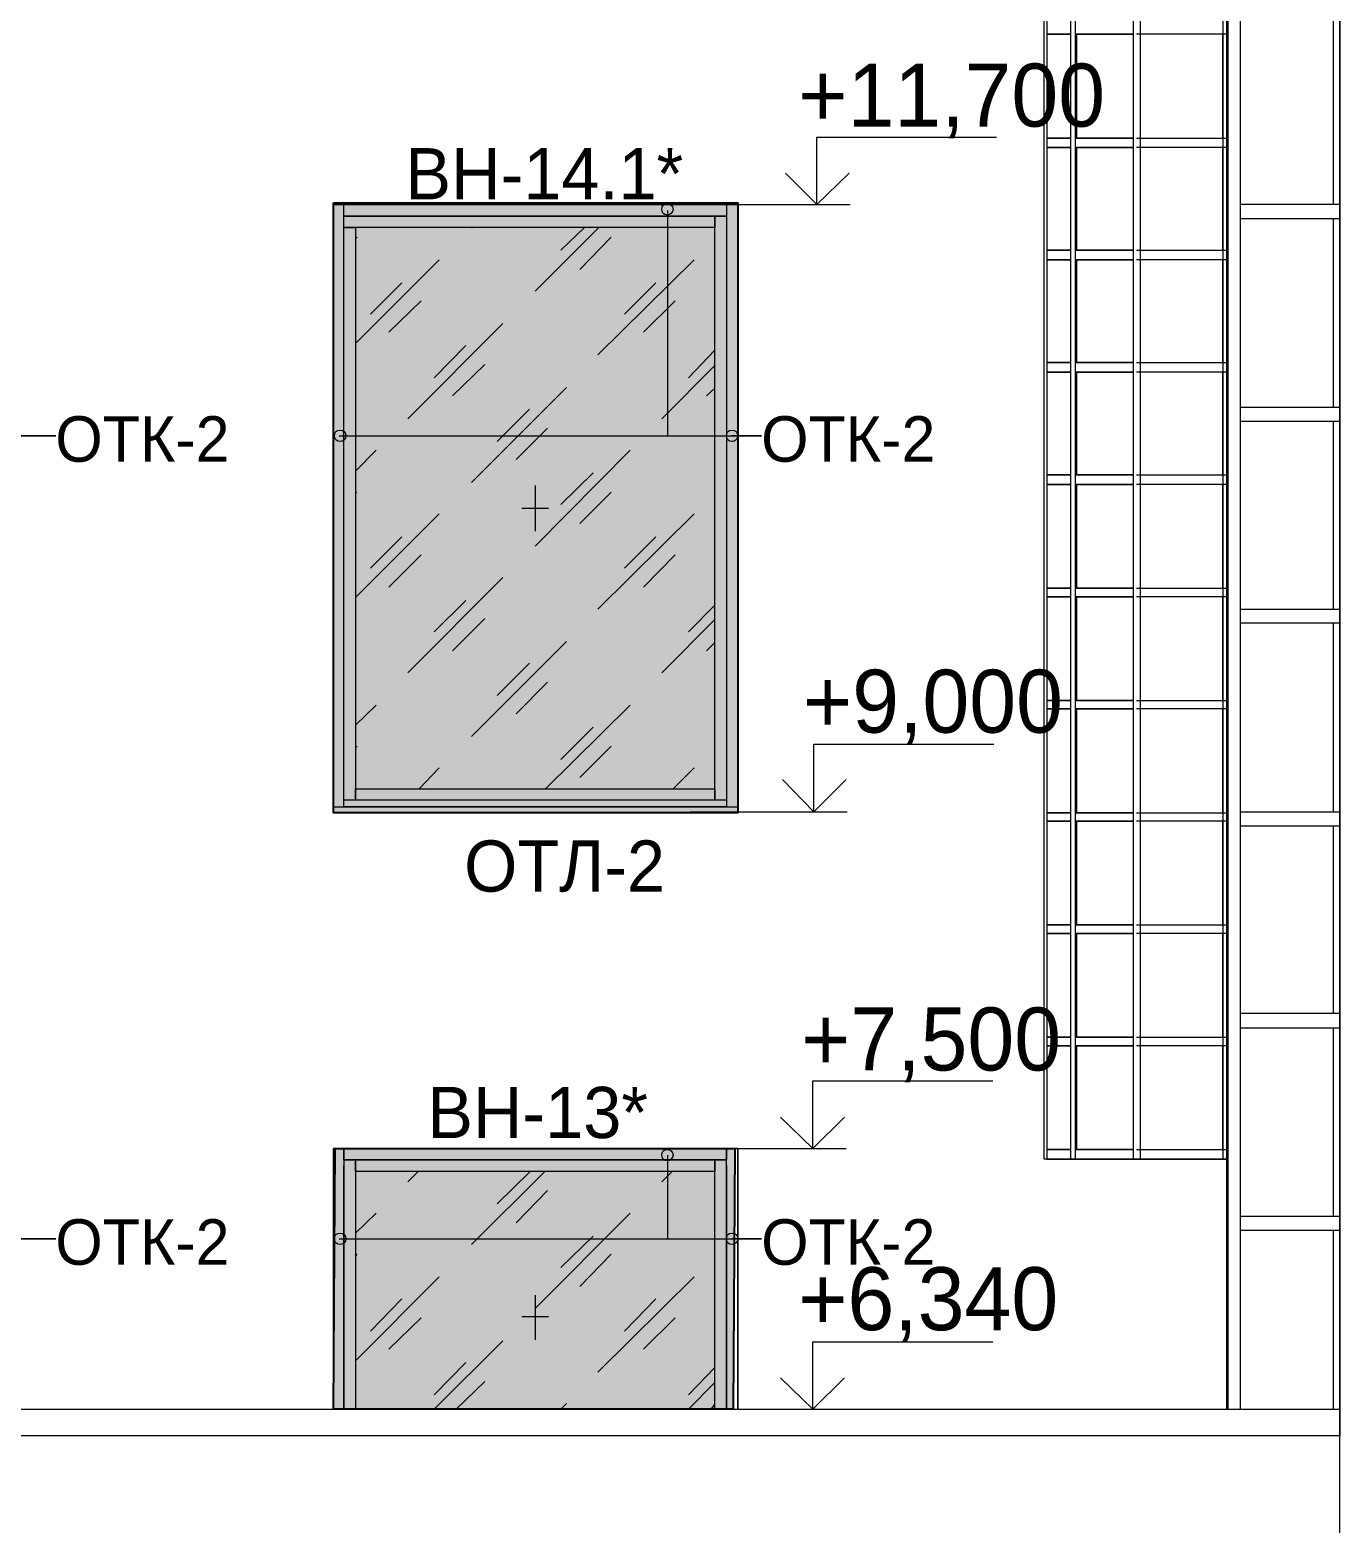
# Model space of a CAD drawing. Header units: millimetres. Extents: x 2294 to 908349, y -83289 to 219220.
# Drawn here: x 385854 to 391683, y 99108 to 105794 of the extents above; entities that cross this region are included whole.
import ezdxf

# ---------------------------------------------------------------- set-up
doc = ezdxf.new("R2010")
doc.units = ezdxf.units.MM
doc.layers.add('PDF _Геометрия', color=7, linetype='Continuous')
doc.layers.add('PDF _Текст', color=7, linetype='Continuous')

msp = doc.modelspace()

# ---------------------------------------------------------------- hatches: boundary and pattern name
at = {"transparency": 33554551}
h = msp.add_hatch(color=3, dxfattribs=at)
h.dxf.hatch_style = 1
h.paths.add_polyline_path([(387204.8, 105025.5), (389003.9, 105025.5), (389003.9, 102312.1), (387204.8, 102312.1)])
h = msp.add_hatch(color=3, dxfattribs=at)
h.dxf.hatch_style = 1
h.paths.add_polyline_path([(387212.4, 100817.9), (388991.2, 100817.9), (388983.7, 99658), (387204.8, 99658)])

# ---------------------------------------------------------------- linework, layer by layer
for points in [[(387204.8, 105025.5), (389003.9, 105025.5), (389003.9, 102312.1), (387204.8, 102312.1)], [(387212.4, 100817.9), (388991.2, 100817.9), (388983.7, 99658), (387204.8, 99658)]]:
    msp.add_lwpolyline(points, close=True)
at = {"layer": 'PDF _Геометрия', "lineweight": 9}
for points in [[(390379.6, 108623.6), (390379.6, 100771.3), (390366.9, 100771.3), (390366.9, 108623.6)], [(390366.9, 108623.6), (390379.6, 108623.6), (390379.6, 100771.3), (390366.9, 100771.3)], [(390794.5, 108623.6), (390794.5, 100771.3), (390764.8, 100771.3), (390764.8, 108623.6)], [(391183.9, 99658), (391183.9, 108623.6)], [(390485.5, 105774.8), (390472.8, 105774.8), (390430.4, 105774.8), (390400.8, 105774.8), (390383.9, 105774.8), (390379.6, 105774.8), (390383.9, 105774.8), (390400.8, 105774.8), (390430.4, 105774.8), (390472.8, 105774.8)], [(390485.5, 105774.8), (390481.2, 105774.8), (390438.9, 105774.8), (390413.5, 105774.8), (390392.3, 105774.8), (390388.1, 105774.8), (390392.3, 105774.8), (390413.5, 105774.8), (390438.9, 105774.8), (390481.2, 105774.8)], [(390794.5, 105774.8), (390794.5, 105313.4), (391162.8, 105313.4), (391162.8, 105774.8)], [(390485.5, 105313.4), (390472.8, 105313.4), (390430.4, 105313.4), (390400.8, 105313.4), (390383.9, 105313.4), (390379.6, 105313.4), (390383.9, 105313.4), (390400.8, 105313.4), (390430.4, 105313.4), (390472.8, 105313.4)], [(390485.5, 105313.4), (390481.2, 105313.4), (390438.9, 105313.4), (390413.5, 105313.4), (390392.3, 105313.4), (390388.1, 105313.4), (390392.3, 105313.4), (390413.5, 105313.4), (390438.9, 105313.4), (390481.2, 105313.4)], [(390485.5, 105271), (390472.8, 105271), (390430.4, 105271), (390400.8, 105271), (390383.9, 105271), (390379.6, 105271), (390383.9, 105271), (390400.8, 105271), (390430.4, 105271), (390472.8, 105271)], [(390485.5, 105271), (390481.2, 105271), (390438.9, 105271), (390413.5, 105271), (390392.3, 105271), (390388.1, 105271), (390392.3, 105271), (390413.5, 105271), (390438.9, 105271), (390481.2, 105271)], [(390794.5, 105271), (390794.5, 104813.9), (391162.8, 104813.9), (391162.8, 105271)], [(389003.9, 102316.4), (389003.9, 102392.6), (389003.9, 104940.9), (389003.9, 105017.1), (388953.1, 105017.1), (388953.1, 104940.9), (388953.1, 102392.6), (388953.1, 102337.5), (387251.4, 102337.5), (387251.4, 102392.6), (387251.4, 104940.9), (387251.4, 105017.1), (387204.8, 105017.1), (387204.8, 104940.9), (387204.8, 102392.6), (387204.8, 102316.4), (387204.8, 105017.1), (389003.9, 105017.1)], [(387251.4, 105017.1), (387276.8, 105017.1), (388927.7, 105017.1), (388953.1, 105017.1), (388953.1, 104966.3), (388927.7, 104966.3), (387276.8, 104966.3), (387251.4, 104966.3)], [(388902.3, 104915.5), (387251.4, 104915.5), (387251.4, 104966.3), (388902.3, 104966.3)], [(387251.4, 102367.2), (387251.4, 104915.5), (387302.2, 104915.5), (387302.2, 102367.2)], [(388902.3, 104940.9), (388902.3, 104966.3), (388953.1, 104966.3), (388953.1, 104940.9), (388953.1, 102367.2), (388902.3, 102367.2)], [(390485.5, 104813.9), (390472.8, 104813.9), (390430.4, 104813.9), (390400.8, 104813.9), (390383.9, 104813.9), (390379.6, 104813.9), (390383.9, 104813.9), (390400.8, 104813.9), (390430.4, 104813.9), (390472.8, 104813.9)], [(390485.5, 104771.5), (390472.8, 104771.5), (390430.4, 104771.5), (390400.8, 104771.5), (390383.9, 104771.5), (390379.6, 104771.5), (390383.9, 104771.5), (390400.8, 104771.5), (390430.4, 104771.5), (390472.8, 104771.5)], [(390485.5, 104813.9), (390481.2, 104813.9), (390438.9, 104813.9), (390413.5, 104813.9), (390392.3, 104813.9), (390388.1, 104813.9), (390392.3, 104813.9), (390413.5, 104813.9), (390438.9, 104813.9), (390481.2, 104813.9)], [(390485.5, 104771.5), (390481.2, 104771.5), (390438.9, 104771.5), (390413.5, 104771.5), (390392.3, 104771.5), (390388.1, 104771.5), (390392.3, 104771.5), (390413.5, 104771.5), (390438.9, 104771.5), (390481.2, 104771.5)], [(390794.5, 104771.5), (390794.5, 104314.4), (391162.8, 104314.4), (391162.8, 104771.5)], [(390485.5, 104314.4), (390472.8, 104314.4), (390430.4, 104314.4), (390400.8, 104314.4), (390383.9, 104314.4), (390379.6, 104314.4), (390383.9, 104314.4), (390400.8, 104314.4), (390430.4, 104314.4), (390472.8, 104314.4)], [(390485.5, 104314.4), (390481.2, 104314.4), (390438.9, 104314.4), (390413.5, 104314.4), (390392.3, 104314.4), (390388.1, 104314.4), (390392.3, 104314.4), (390413.5, 104314.4), (390438.9, 104314.4), (390481.2, 104314.4)], [(390485.5, 104272), (390472.8, 104272), (390430.4, 104272), (390400.8, 104272), (390383.9, 104272), (390379.6, 104272), (390383.9, 104272), (390400.8, 104272), (390430.4, 104272), (390472.8, 104272)], [(390485.5, 104272), (390481.2, 104272), (390438.9, 104272), (390413.5, 104272), (390392.3, 104272), (390388.1, 104272), (390392.3, 104272), (390413.5, 104272), (390438.9, 104272), (390481.2, 104272)], [(390794.5, 104272), (390794.5, 103814.9), (391162.8, 103814.9), (391162.8, 104272)], [(390485.5, 103814.9), (390472.8, 103814.9), (390430.4, 103814.9), (390400.8, 103814.9), (390383.9, 103814.9), (390379.6, 103814.9), (390383.9, 103814.9), (390400.8, 103814.9), (390430.4, 103814.9), (390472.8, 103814.9)], [(390485.5, 103772.5), (390472.8, 103772.5), (390430.4, 103772.5), (390400.8, 103772.5), (390383.9, 103772.5), (390379.6, 103772.5), (390383.9, 103772.5), (390400.8, 103772.5), (390430.4, 103772.5), (390472.8, 103772.5)], [(390485.5, 103814.9), (390481.2, 103814.9), (390438.9, 103814.9), (390413.5, 103814.9), (390392.3, 103814.9), (390388.1, 103814.9), (390392.3, 103814.9), (390413.5, 103814.9), (390438.9, 103814.9), (390481.2, 103814.9)], [(390485.5, 103772.5), (390481.2, 103772.5), (390438.9, 103772.5), (390413.5, 103772.5), (390392.3, 103772.5), (390388.1, 103772.5), (390392.3, 103772.5), (390413.5, 103772.5), (390438.9, 103772.5), (390481.2, 103772.5)], [(391162.8, 103311.1), (391162.8, 103772.5), (390794.5, 103772.5), (390794.5, 103311.1)], [(390485.5, 103311.1), (390472.8, 103311.1), (390430.4, 103311.1), (390400.8, 103311.1), (390383.9, 103311.1), (390379.6, 103311.1), (390383.9, 103311.1), (390400.8, 103311.1), (390430.4, 103311.1), (390472.8, 103311.1)], [(390485.5, 103311.1), (390481.2, 103311.1), (390438.9, 103311.1), (390413.5, 103311.1), (390392.3, 103311.1), (390388.1, 103311.1), (390392.3, 103311.1), (390413.5, 103311.1), (390438.9, 103311.1), (390481.2, 103311.1)], [(390485.5, 103273), (390472.8, 103273), (390430.4, 103273), (390400.8, 103273), (390383.9, 103273), (390379.6, 103273), (390383.9, 103273), (390400.8, 103273), (390430.4, 103273), (390472.8, 103273)], [(390485.5, 103273), (390481.2, 103273), (390438.9, 103273), (390413.5, 103273), (390392.3, 103273), (390388.1, 103273), (390392.3, 103273), (390413.5, 103273), (390438.9, 103273), (390481.2, 103273)], [(390510.9, 103273), (390510.9, 102811.6)], [(391162.8, 102811.6), (391162.8, 103273), (390794.5, 103273), (390794.5, 102811.6)], [(390485.5, 102811.6), (390472.8, 102811.6), (390430.4, 102811.6), (390400.8, 102811.6), (390383.9, 102811.6), (390379.6, 102811.6), (390383.9, 102811.6), (390400.8, 102811.6), (390430.4, 102811.6), (390472.8, 102811.6)], [(390485.5, 102773.5), (390472.8, 102773.5), (390430.4, 102773.5), (390400.8, 102773.5), (390383.9, 102773.5), (390379.6, 102773.5), (390383.9, 102773.5), (390400.8, 102773.5), (390430.4, 102773.5), (390472.8, 102773.5)], [(390485.5, 102811.6), (390481.2, 102811.6), (390438.9, 102811.6), (390413.5, 102811.6), (390392.3, 102811.6), (390388.1, 102811.6), (390392.3, 102811.6), (390413.5, 102811.6), (390438.9, 102811.6), (390481.2, 102811.6)], [(390485.5, 102773.5), (390481.2, 102773.5), (390438.9, 102773.5), (390413.5, 102773.5), (390392.3, 102773.5), (390388.1, 102773.5), (390392.3, 102773.5), (390413.5, 102773.5), (390438.9, 102773.5), (390481.2, 102773.5)], [(390510.9, 102773.5), (390510.9, 102312.1)], [(391162.8, 102312.1), (391162.8, 102773.5), (390794.5, 102773.5), (390794.5, 102312.1)], [(388902.3, 102367.2), (387302.2, 102367.2), (387302.2, 102418), (388902.3, 102418)], [(389003.9, 102312.1), (387204.8, 102312.1), (387204.8, 102337.5), (389003.9, 102337.5)], [(390485.5, 102312.1), (390472.8, 102312.1), (390430.4, 102312.1), (390400.8, 102312.1), (390383.9, 102312.1), (390379.6, 102312.1), (390383.9, 102312.1), (390400.8, 102312.1), (390430.4, 102312.1), (390472.8, 102312.1)], [(390485.5, 102312.1), (390481.2, 102312.1), (390438.9, 102312.1), (390413.5, 102312.1), (390392.3, 102312.1), (390388.1, 102312.1), (390392.3, 102312.1), (390413.5, 102312.1), (390438.9, 102312.1), (390481.2, 102312.1)], [(390485.5, 102274), (390472.8, 102274), (390430.4, 102274), (390400.8, 102274), (390383.9, 102274), (390379.6, 102274), (390383.9, 102274), (390400.8, 102274), (390430.4, 102274), (390472.8, 102274)], [(390485.5, 102274), (390481.2, 102274), (390438.9, 102274), (390413.5, 102274), (390392.3, 102274), (390388.1, 102274), (390392.3, 102274), (390413.5, 102274), (390438.9, 102274), (390481.2, 102274)], [(390510.9, 102274), (390510.9, 101812.6)], [(391162.8, 101812.6), (391162.8, 102274), (390794.5, 102274), (390794.5, 101812.6)], [(390485.5, 101812.6), (390472.8, 101812.6), (390430.4, 101812.6), (390400.8, 101812.6), (390383.9, 101812.6), (390379.6, 101812.6), (390383.9, 101812.6), (390400.8, 101812.6), (390430.4, 101812.6), (390472.8, 101812.6)], [(390485.5, 101774.5), (390472.8, 101774.5), (390430.4, 101774.5), (390400.8, 101774.5), (390383.9, 101774.5), (390379.6, 101774.5), (390383.9, 101774.5), (390400.8, 101774.5), (390430.4, 101774.5), (390472.8, 101774.5)], [(390485.5, 101812.6), (390481.2, 101812.6), (390438.9, 101812.6), (390413.5, 101812.6), (390392.3, 101812.6), (390388.1, 101812.6), (390392.3, 101812.6), (390413.5, 101812.6), (390438.9, 101812.6), (390481.2, 101812.6)], [(390485.5, 101774.5), (390481.2, 101774.5), (390438.9, 101774.5), (390413.5, 101774.5), (390392.3, 101774.5), (390388.1, 101774.5), (390392.3, 101774.5), (390413.5, 101774.5), (390438.9, 101774.5), (390481.2, 101774.5)], [(390510.9, 101774.5), (390510.9, 101313.1)], [(391162.8, 101313.1), (391162.8, 101774.5), (390794.5, 101774.5), (390794.5, 101313.1)], [(390485.5, 101313.1), (390472.8, 101313.1), (390430.4, 101313.1), (390400.8, 101313.1), (390383.9, 101313.1), (390379.6, 101313.1), (390383.9, 101313.1), (390400.8, 101313.1), (390430.4, 101313.1), (390472.8, 101313.1)], [(390485.5, 101313.1), (390481.2, 101313.1), (390438.9, 101313.1), (390413.5, 101313.1), (390392.3, 101313.1), (390388.1, 101313.1), (390392.3, 101313.1), (390413.5, 101313.1), (390438.9, 101313.1), (390481.2, 101313.1)], [(390485.5, 101275), (390472.8, 101275), (390430.4, 101275), (390400.8, 101275), (390383.9, 101275), (390379.6, 101275), (390383.9, 101275), (390400.8, 101275), (390430.4, 101275), (390472.8, 101275)], [(390485.5, 101275), (390481.2, 101275), (390438.9, 101275), (390413.5, 101275), (390392.3, 101275), (390388.1, 101275), (390392.3, 101275), (390413.5, 101275), (390438.9, 101275), (390481.2, 101275)], [(390510.9, 101275), (390510.9, 100813.6)], [(391162.8, 100813.6), (391162.8, 101275), (390794.5, 101275), (390794.5, 100813.6)], [(387251.4, 100817.9), (388953.1, 100817.9), (388953.1, 100767.1), (387251.4, 100767.1)], [(387302.2, 100767.1), (388902.3, 100767.1), (388902.3, 100716.3), (387302.2, 100716.3)], [(389003.9, 100741.7), (389003.9, 100817.9), (389003.9, 99658)], [(390485.5, 100813.6), (390472.8, 100813.6), (390430.4, 100813.6), (390400.8, 100813.6), (390383.9, 100813.6), (390379.6, 100813.6), (390383.9, 100813.6), (390400.8, 100813.6), (390430.4, 100813.6), (390472.8, 100813.6)], [(390777.5, 100771.3), (390709.8, 100771.3), (390642.1, 100771.3), (390578.6, 100771.3), (390519.3, 100771.3), (390472.8, 100771.3), (390430.4, 100771.3), (390400.8, 100771.3), (390383.9, 100771.3), (390379.6, 100771.3), (390383.9, 100771.3), (390400.8, 100771.3), (390430.4, 100771.3), (390472.8, 100771.3), (390519.3, 100771.3), (390578.6, 100771.3), (390642.1, 100771.3), (390709.8, 100771.3), (390777.5, 100771.3), (391179.7, 100771.3), (390777.5, 100771.3), (390709.8, 100771.3), (390646.3, 100771.3), (390582.8, 100771.3), (390527.8, 100771.3), (390481.2, 100771.3), (390438.9, 100771.3), (390413.5, 100771.3), (390392.3, 100771.3), (390388.1, 100771.3), (390392.3, 100771.3), (390413.5, 100771.3), (390438.9, 100771.3), (390481.2, 100771.3), (390527.8, 100771.3), (390582.8, 100771.3), (390646.3, 100771.3), (390709.8, 100771.3)], [(390485.5, 100813.6), (390481.2, 100813.6), (390438.9, 100813.6), (390413.5, 100813.6), (390392.3, 100813.6), (390388.1, 100813.6), (390392.3, 100813.6), (390413.5, 100813.6), (390438.9, 100813.6), (390481.2, 100813.6)], [(391683.4, 99658), (391683.4, 99539.5), (365527.3, 99539.5), (365527.3, 99658)]]:
    msp.add_lwpolyline(points, close=True, dxfattribs=at)
for points in [[(390485.5, 100771.3), (390489.7, 100771.3), (390510.9, 100771.3), (390506.6, 100771.3), (390485.5, 100771.3), (390485.5, 108623.6), (390506.6, 108623.6), (390510.9, 108623.6), (390489.7, 108623.6), (390485.5, 108623.6)], [(390506.6, 100771.3), (390506.6, 108623.6)], [(391162.8, 108623.6), (391192.4, 108623.6), (391162.8, 108623.6), (391162.8, 100771.3), (391179.7, 100771.3), (391162.8, 100771.3)], [(391179.7, 99658), (391179.7, 108623.6), (391183.9, 108623.6), (391238.9, 108623.6)], [(391238.9, 107959), (391238.9, 99658)], [(391683.4, 99107.7), (391683.4, 107116.7), (391683.4, 99539.5), (391683.4, 99547.9)], [(391653.8, 105855.2), (391653.8, 105017.1)], [(390379.6, 105812.9), (390379.6, 105774.8)], [(390485.5, 105313.4), (390485.5, 105774.8)], [(390515.1, 105774.8), (390527.8, 105774.8), (390582.8, 105774.8), (390646.3, 105774.8), (390709.8, 105774.8), (390764.8, 105774.8), (390709.8, 105774.8), (390646.3, 105774.8), (390582.8, 105774.8), (390527.8, 105774.8), (390510.9, 105774.8), (390510.9, 105313.4), (390510.9, 105774.8), (390519.3, 105774.8), (390578.6, 105774.8), (390642.1, 105774.8), (390709.8, 105774.8), (390764.8, 105774.8), (390709.8, 105774.8), (390642.1, 105774.8), (390578.6, 105774.8), (390519.3, 105774.8), (390506.6, 105774.8)], [(390764.8, 105313.4), (390764.8, 105774.8)], [(391179.7, 105774.8), (390777.5, 105774.8)], [(388851.5, 105017.1), (389042, 105017.1), (389355.2, 105017.1), (389355.2, 105317.6), (390155.3, 105317.6)], [(390379.6, 105313.4), (390379.6, 105271)], [(390506.6, 105313.4), (390519.3, 105313.4), (390578.6, 105313.4), (390642.1, 105313.4), (390709.8, 105313.4), (390764.8, 105313.4), (390709.8, 105313.4), (390642.1, 105313.4), (390578.6, 105313.4), (390519.3, 105313.4), (390510.9, 105313.4), (390527.8, 105313.4), (390582.8, 105313.4), (390646.3, 105313.4), (390709.8, 105313.4), (390764.8, 105313.4), (390709.8, 105313.4), (390646.3, 105313.4), (390582.8, 105313.4), (390527.8, 105313.4), (390515.1, 105313.4)], [(390777.5, 105313.4), (391179.7, 105313.4)], [(390485.5, 104813.9), (390485.5, 105271)], [(390515.1, 105271), (390527.8, 105271), (390582.8, 105271), (390646.3, 105271), (390709.8, 105271), (390764.8, 105271), (390709.8, 105271), (390646.3, 105271), (390582.8, 105271), (390527.8, 105271), (390510.9, 105271), (390510.9, 104813.9), (390510.9, 105271), (390519.3, 105271), (390578.6, 105271), (390642.1, 105271), (390709.8, 105271), (390764.8, 105271), (390709.8, 105271), (390642.1, 105271), (390578.6, 105271), (390519.3, 105271), (390506.6, 105271)], [(390764.8, 104813.9), (390764.8, 105271)], [(391179.7, 105271), (390777.5, 105271)], [(385549.7, 104991.7), (385549.7, 103988.4), (385968.8, 103988.4), (385778.3, 103988.4)], [(388690.6, 104991.7), (388690.6, 103988.4), (389109.7, 103988.4), (388978.5, 103988.4)], [(389202.8, 105017.1), (389503.4, 105017.1)], [(391683.4, 105017.1), (391238.9, 105017.1)], [(387818.6, 104915.5), (387822.9, 104915.5)], [(388102.3, 104631.8), (388385.9, 104915.5)], [(388216.5, 104813.9), (388322.4, 104915.5)], [(391238.9, 104115.4), (391683.4, 104115.4), (391683.4, 104953.6), (391238.9, 104953.6)], [(391653.8, 104953.6), (391653.8, 104115.4)], [(387302.2, 104864.7), (387310.7, 104873.1)], [(388301.2, 104729.2), (388440.9, 104873.1)], [(387302.2, 104399), (387674.7, 104771.5)], [(388381.6, 104348.2), (388809.2, 104771.5)], [(390379.6, 104813.9), (390379.6, 104771.5)], [(390485.5, 104314.4), (390485.5, 104771.5)], [(390506.6, 104813.9), (390519.3, 104813.9), (390578.6, 104813.9), (390642.1, 104813.9), (390709.8, 104813.9), (390764.8, 104813.9), (390709.8, 104813.9), (390642.1, 104813.9), (390578.6, 104813.9), (390519.3, 104813.9), (390510.9, 104813.9), (390527.8, 104813.9), (390582.8, 104813.9), (390646.3, 104813.9), (390709.8, 104813.9), (390764.8, 104813.9), (390709.8, 104813.9), (390646.3, 104813.9), (390582.8, 104813.9), (390527.8, 104813.9), (390515.1, 104813.9)], [(390515.1, 104771.5), (390527.8, 104771.5), (390582.8, 104771.5), (390646.3, 104771.5), (390709.8, 104771.5), (390764.8, 104771.5), (390709.8, 104771.5), (390646.3, 104771.5), (390582.8, 104771.5), (390527.8, 104771.5), (390510.9, 104771.5), (390510.9, 104314.4), (390510.9, 104771.5), (390519.3, 104771.5), (390578.6, 104771.5), (390642.1, 104771.5), (390709.8, 104771.5), (390764.8, 104771.5), (390709.8, 104771.5), (390642.1, 104771.5), (390578.6, 104771.5), (390519.3, 104771.5), (390506.6, 104771.5)], [(390764.8, 104314.4), (390764.8, 104771.5)], [(390777.5, 104813.9), (391179.7, 104813.9)], [(391179.7, 104771.5), (390777.5, 104771.5)], [(387369.9, 104530.3), (387509.6, 104669.9)], [(388500.2, 104530.3), (388639.8, 104669.9)], [(387450.4, 104449.8), (387594.3, 104589.5)], [(388584.8, 104449.8), (388724.5, 104589.5)], [(387535, 104064.6), (387958.3, 104487.9)], [(387653.5, 104246.6), (387793.2, 104390.6)], [(387734, 104166.2), (387877.9, 104305.9)], [(388783.8, 104246.6), (388902.3, 104369.4)], [(390379.6, 104314.4), (390379.6, 104272)], [(390506.6, 104314.4), (390519.3, 104314.4), (390578.6, 104314.4), (390642.1, 104314.4), (390709.8, 104314.4), (390764.8, 104314.4), (390709.8, 104314.4), (390642.1, 104314.4), (390578.6, 104314.4), (390519.3, 104314.4), (390510.9, 104314.4), (390527.8, 104314.4), (390582.8, 104314.4), (390646.3, 104314.4), (390709.8, 104314.4), (390764.8, 104314.4), (390709.8, 104314.4), (390646.3, 104314.4), (390582.8, 104314.4), (390527.8, 104314.4), (390515.1, 104314.4)], [(390777.5, 104314.4), (391179.7, 104314.4)], [(388665.2, 104064.6), (388902.3, 104301.7)], [(390485.5, 103814.9), (390485.5, 104272)], [(390515.1, 104272), (390527.8, 104272), (390582.8, 104272), (390646.3, 104272), (390709.8, 104272), (390764.8, 104272), (390709.8, 104272), (390646.3, 104272), (390582.8, 104272), (390527.8, 104272), (390510.9, 104272), (390510.9, 103814.9), (390510.9, 104272), (390519.3, 104272), (390578.6, 104272), (390642.1, 104272), (390709.8, 104272), (390764.8, 104272), (390709.8, 104272), (390642.1, 104272), (390578.6, 104272), (390519.3, 104272), (390506.6, 104272)], [(390764.8, 103814.9), (390764.8, 104272)], [(391179.7, 104272), (390777.5, 104272)], [(387818.6, 103781), (388241.9, 104204.3)], [(388864.2, 104166.2), (388902.3, 104200.1)], [(387932.9, 103963), (388076.9, 104106.9)], [(391238.9, 103218), (391683.4, 103218), (391683.4, 104051.9), (391238.9, 104051.9)], [(391653.8, 104051.9), (391653.8, 103218)], [(384025.8, 103988.4), (385968.8, 103988.4)], [(387230.2, 103988.4), (389109.7, 103988.4)], [(388017.6, 103882.6), (388157.3, 104022.3)], [(387302.2, 103831.8), (387395.3, 103924.9)], [(388102.3, 103497.4), (388525.6, 103924.9)], [(388216.5, 103683.6), (388360.5, 103823.3)], [(390379.6, 103814.9), (390379.6, 103772.5)], [(390485.5, 103311.1), (390485.5, 103772.5)], [(390506.6, 103814.9), (390519.3, 103814.9), (390578.6, 103814.9), (390642.1, 103814.9), (390709.8, 103814.9), (390764.8, 103814.9), (390709.8, 103814.9), (390642.1, 103814.9), (390578.6, 103814.9), (390519.3, 103814.9), (390510.9, 103814.9), (390527.8, 103814.9), (390582.8, 103814.9), (390646.3, 103814.9), (390709.8, 103814.9), (390764.8, 103814.9), (390709.8, 103814.9), (390646.3, 103814.9), (390582.8, 103814.9), (390527.8, 103814.9), (390515.1, 103814.9)], [(390515.1, 103772.5), (390527.8, 103772.5), (390582.8, 103772.5), (390646.3, 103772.5), (390709.8, 103772.5), (390764.8, 103772.5), (390709.8, 103772.5), (390646.3, 103772.5), (390582.8, 103772.5), (390527.8, 103772.5), (390510.9, 103772.5), (390510.9, 103311.1), (390510.9, 103772.5), (390519.3, 103772.5), (390578.6, 103772.5), (390642.1, 103772.5), (390709.8, 103772.5), (390764.8, 103772.5), (390709.8, 103772.5), (390642.1, 103772.5), (390578.6, 103772.5), (390519.3, 103772.5), (390506.6, 103772.5)], [(390764.8, 103311.1), (390709.8, 103311.1), (390646.3, 103311.1), (390582.8, 103311.1), (390527.8, 103311.1), (390510.9, 103311.1), (390519.3, 103311.1), (390578.6, 103311.1), (390642.1, 103311.1), (390709.8, 103311.1), (390764.8, 103311.1), (390764.8, 103772.5)], [(390777.5, 103814.9), (391179.7, 103814.9)], [(391179.7, 103772.5), (390777.5, 103772.5)], [(387302.2, 103734.4), (387310.7, 103738.7)], [(388102.3, 103768.3), (388102.3, 103565.1)], [(388301.2, 103599), (388440.9, 103738.7)], [(387302.2, 103268.8), (387674.7, 103641.3)], [(388043, 103666.7), (388161.5, 103666.7)], [(388381.6, 103218), (388809.2, 103641.3)], [(387369.9, 103400), (387509.6, 103539.7)], [(388500.2, 103400), (388639.8, 103539.7)], [(387450.4, 103315.4), (387594.3, 103459.3)], [(388584.8, 103315.4), (388724.5, 103459.3)], [(387535, 102934.4), (387958.3, 103357.7)], [(390379.6, 103311.1), (390379.6, 103273)], [(390506.6, 103311.1), (390519.3, 103311.1), (390578.6, 103311.1), (390642.1, 103311.1), (390709.8, 103311.1), (390764.8, 103311.1), (390709.8, 103311.1), (390646.3, 103311.1), (390582.8, 103311.1), (390527.8, 103311.1), (390515.1, 103311.1)], [(390777.5, 103311.1), (391179.7, 103311.1)], [(387653.5, 103116.4), (387793.2, 103256.1)], [(388783.8, 103116.4), (388902.3, 103234.9)], [(390485.5, 102811.6), (390485.5, 103273)], [(390515.1, 103273), (390527.8, 103273), (390582.8, 103273), (390646.3, 103273), (390709.8, 103273), (390764.8, 103273), (390709.8, 103273), (390642.1, 103273), (390578.6, 103273), (390519.3, 103273), (390506.6, 103273)], [(390764.8, 102811.6), (390709.8, 102811.6), (390646.3, 102811.6), (390582.8, 102811.6), (390527.8, 102811.6), (390510.9, 102811.6), (390519.3, 102811.6), (390578.6, 102811.6), (390642.1, 102811.6), (390709.8, 102811.6), (390764.8, 102811.6), (390764.8, 103273), (390709.8, 103273), (390646.3, 103273), (390582.8, 103273), (390527.8, 103273), (390510.9, 103273), (390519.3, 103273), (390578.6, 103273), (390642.1, 103273), (390709.8, 103273), (390764.8, 103273)], [(391179.7, 103273), (390777.5, 103273)], [(387734, 103031.7), (387877.9, 103175.7)], [(388665.2, 102934.4), (388902.3, 103171.4)], [(391238.9, 102316.4), (391683.4, 102316.4), (391683.4, 103154.5), (391238.9, 103154.5)], [(391653.8, 103154.5), (391653.8, 102316.4)], [(387818.6, 102650.8), (388241.9, 103074.1)], [(388864.2, 103031.7), (388902.3, 103069.8)], [(387932.9, 102832.8), (388076.9, 102976.7)], [(388017.6, 102752.4), (388157.3, 102892.1)], [(387302.2, 102701.6), (387395.3, 102790.5)], [(388148.8, 102418), (388525.6, 102790.5)], [(390379.6, 102811.6), (390379.6, 102773.5)], [(390485.5, 102312.1), (390485.5, 102773.5)], [(390506.6, 102811.6), (390519.3, 102811.6), (390578.6, 102811.6), (390642.1, 102811.6), (390709.8, 102811.6), (390764.8, 102811.6), (390709.8, 102811.6), (390646.3, 102811.6), (390582.8, 102811.6), (390527.8, 102811.6), (390515.1, 102811.6)], [(390515.1, 102773.5), (390527.8, 102773.5), (390582.8, 102773.5), (390646.3, 102773.5), (390709.8, 102773.5), (390764.8, 102773.5), (390709.8, 102773.5), (390642.1, 102773.5), (390578.6, 102773.5), (390519.3, 102773.5), (390506.6, 102773.5)], [(390764.8, 102312.1), (390709.8, 102312.1), (390646.3, 102312.1), (390582.8, 102312.1), (390527.8, 102312.1), (390510.9, 102312.1), (390519.3, 102312.1), (390578.6, 102312.1), (390642.1, 102312.1), (390709.8, 102312.1), (390764.8, 102312.1), (390764.8, 102773.5), (390709.8, 102773.5), (390646.3, 102773.5), (390582.8, 102773.5), (390527.8, 102773.5), (390510.9, 102773.5), (390519.3, 102773.5), (390578.6, 102773.5), (390642.1, 102773.5), (390709.8, 102773.5), (390764.8, 102773.5)], [(390777.5, 102811.6), (391179.7, 102811.6)], [(391179.7, 102773.5), (390777.5, 102773.5)], [(388216.5, 102549.2), (388360.5, 102693.1)], [(387302.2, 102604.2), (387310.7, 102608.4)], [(388301.2, 102468.8), (388440.9, 102608.4)], [(388792.2, 102316.4), (389084.3, 102316.4), (389342.5, 102316.4), (389342.5, 102616.9), (390142.6, 102616.9)], [(387585.8, 102418), (387674.7, 102511.1)], [(388716, 102418), (388809.2, 102511.1)], [(388953.1, 102367.2), (387251.4, 102367.2)], [(387204.8, 102337.5), (387204.8, 102337.5)], [(387204.8, 102312.1), (387204.8, 102316.4)], [(388953.1, 102337.5), (387251.4, 102337.5), (388953.1, 102337.5)], [(389003.9, 102337.5), (389003.9, 102337.5)], [(389003.9, 102316.4), (389003.9, 102312.1)], [(389190.1, 102316.4), (389490.7, 102316.4)], [(390379.6, 102312.1), (390379.6, 102274)], [(390506.6, 102312.1), (390519.3, 102312.1), (390578.6, 102312.1), (390642.1, 102312.1), (390709.8, 102312.1), (390764.8, 102312.1), (390709.8, 102312.1), (390646.3, 102312.1), (390582.8, 102312.1), (390527.8, 102312.1), (390515.1, 102312.1)], [(390777.5, 102312.1), (391179.7, 102312.1)], [(390485.5, 101812.6), (390485.5, 102274)], [(390515.1, 102274), (390527.8, 102274), (390582.8, 102274), (390646.3, 102274), (390709.8, 102274), (390764.8, 102274), (390709.8, 102274), (390642.1, 102274), (390578.6, 102274), (390519.3, 102274), (390506.6, 102274)], [(390764.8, 101812.6), (390709.8, 101812.6), (390646.3, 101812.6), (390582.8, 101812.6), (390527.8, 101812.6), (390510.9, 101812.6), (390519.3, 101812.6), (390578.6, 101812.6), (390642.1, 101812.6), (390709.8, 101812.6), (390764.8, 101812.6), (390764.8, 102274), (390709.8, 102274), (390646.3, 102274), (390582.8, 102274), (390527.8, 102274), (390510.9, 102274), (390519.3, 102274), (390578.6, 102274), (390642.1, 102274), (390709.8, 102274), (390764.8, 102274)], [(391179.7, 102274), (390777.5, 102274)], [(391238.9, 102252.9), (391683.4, 102252.9)], [(391653.8, 102252.9), (391653.8, 101419)], [(390379.6, 101812.6), (390379.6, 101774.5)], [(390485.5, 101313.1), (390485.5, 101774.5)], [(390506.6, 101812.6), (390519.3, 101812.6), (390578.6, 101812.6), (390642.1, 101812.6), (390709.8, 101812.6), (390764.8, 101812.6), (390709.8, 101812.6), (390646.3, 101812.6), (390582.8, 101812.6), (390527.8, 101812.6), (390515.1, 101812.6)], [(390515.1, 101774.5), (390527.8, 101774.5), (390582.8, 101774.5), (390646.3, 101774.5), (390709.8, 101774.5), (390764.8, 101774.5), (390709.8, 101774.5), (390642.1, 101774.5), (390578.6, 101774.5), (390519.3, 101774.5), (390506.6, 101774.5)], [(390764.8, 101313.1), (390709.8, 101313.1), (390646.3, 101313.1), (390582.8, 101313.1), (390527.8, 101313.1), (390510.9, 101313.1), (390519.3, 101313.1), (390578.6, 101313.1), (390642.1, 101313.1), (390709.8, 101313.1), (390764.8, 101313.1), (390764.8, 101774.5), (390709.8, 101774.5), (390646.3, 101774.5), (390582.8, 101774.5), (390527.8, 101774.5), (390510.9, 101774.5), (390519.3, 101774.5), (390578.6, 101774.5), (390642.1, 101774.5), (390709.8, 101774.5), (390764.8, 101774.5)], [(390777.5, 101812.6), (391179.7, 101812.6)], [(391179.7, 101774.5), (390777.5, 101774.5)], [(391683.4, 101419), (391238.9, 101419)], [(390379.6, 101313.1), (390379.6, 101275)], [(390506.6, 101313.1), (390519.3, 101313.1), (390578.6, 101313.1), (390642.1, 101313.1), (390709.8, 101313.1), (390764.8, 101313.1), (390709.8, 101313.1), (390646.3, 101313.1), (390582.8, 101313.1), (390527.8, 101313.1), (390515.1, 101313.1)], [(390777.5, 101313.1), (391179.7, 101313.1)], [(391238.9, 101355.5), (391683.4, 101355.5)], [(391653.8, 101355.5), (391653.8, 100517.3)], [(390485.5, 100813.6), (390485.5, 101275)], [(390515.1, 101275), (390527.8, 101275), (390582.8, 101275), (390646.3, 101275), (390709.8, 101275), (390764.8, 101275), (390709.8, 101275), (390642.1, 101275), (390578.6, 101275), (390519.3, 101275), (390506.6, 101275)], [(390764.8, 100813.6), (390709.8, 100813.6), (390646.3, 100813.6), (390582.8, 100813.6), (390527.8, 100813.6), (390510.9, 100813.6), (390519.3, 100813.6), (390578.6, 100813.6), (390642.1, 100813.6), (390709.8, 100813.6), (390764.8, 100813.6), (390764.8, 101275), (390709.8, 101275), (390646.3, 101275), (390582.8, 101275), (390527.8, 101275), (390510.9, 101275), (390519.3, 101275), (390578.6, 101275), (390642.1, 101275), (390709.8, 101275), (390764.8, 101275)], [(391179.7, 101275), (390777.5, 101275)], [(388851.5, 100817.9), (389037.8, 100817.9), (389338.3, 100817.9), (389338.3, 101118.4), (390138.4, 101118.4)], [(385549.7, 100796.7), (385549.7, 100415.7), (385968.8, 100415.7), (385778.3, 100415.7)], [(388953.1, 100741.7), (388953.1, 99658), (388953.1, 100741.7), (388953.1, 100817.9), (389003.9, 100817.9), (387204.8, 100817.9), (387204.8, 99658), (387204.8, 100741.7), (387204.8, 100817.9), (387251.4, 100817.9), (387251.4, 100741.7), (387251.4, 99658), (387251.4, 100741.7)], [(387251.4, 100767.1), (387302.2, 100767.1), (387302.2, 100741.7), (387302.2, 99658)], [(388690.6, 100788.2), (388690.6, 100415.7), (389109.7, 100415.7), (388978.5, 100415.7)], [(388902.3, 99658), (388902.3, 100741.7), (388902.3, 100767.1), (388953.1, 100767.1)], [(389185.9, 100817.9), (389486.5, 100817.9)], [(390379.6, 100813.6), (390379.6, 100771.3)], [(390506.6, 100813.6), (390519.3, 100813.6), (390578.6, 100813.6), (390642.1, 100813.6), (390709.8, 100813.6), (390764.8, 100813.6), (390709.8, 100813.6), (390646.3, 100813.6), (390582.8, 100813.6), (390527.8, 100813.6), (390515.1, 100813.6)], [(390794.5, 100771.3), (390764.8, 100771.3)], [(390777.5, 100813.6), (391179.7, 100813.6)], [(391238.9, 100517.3), (391683.4, 100517.3), (391683.4, 100817.9)], [(387535, 100669.7), (387581.6, 100716.3)], [(387818.6, 100390.3), (388144.6, 100716.3)], [(387932.9, 100572.3), (388076.9, 100712)], [(388665.2, 100669.7), (388711.8, 100716.3)], [(388017.6, 100487.7), (388157.3, 100631.6)], [(387302.2, 100441.1), (387395.3, 100530)], [(388102.3, 100106.7), (388525.6, 100530)], [(388216.5, 100288.7), (388360.5, 100428.4)], [(391683.4, 99785), (391683.4, 100453.8), (391238.9, 100453.8)], [(391653.8, 100453.8), (391653.8, 99658)], [(384025.8, 100415.7), (385968.8, 100415.7)], [(387230.2, 100415.7), (389109.7, 100415.7)], [(387302.2, 100339.5), (387310.7, 100348)], [(388301.2, 100204.1), (388440.9, 100348)], [(387302.2, 99873.9), (387674.7, 100246.4)], [(388381.6, 99823.1), (388809.2, 100246.4)], [(388102.3, 100166), (388102.3, 99967)], [(387369.9, 100005.1), (387509.6, 100149)], [(388500.2, 100005.1), (388639.8, 100149)], [(387450.4, 99924.7), (387594.3, 100064.4)], [(388161.5, 100068.6), (388043, 100068.6)], [(388584.8, 99924.7), (388724.5, 100064.4)], [(387653.5, 99658), (387958.3, 99962.8)], [(389084.3, 99658), (389202.8, 99658), (389338.3, 99658), (389338.3, 99958.5), (390138.4, 99958.5)], [(387653.5, 99721.5), (387793.2, 99865.4)], [(388783.8, 99721.5), (388902.3, 99844.3)], [(387750.9, 99658), (387877.9, 99780.8)], [(388783.8, 99658), (388902.3, 99776.5)], [(388216.5, 99658), (388241.9, 99683.4)], [(388885.4, 99658), (388902.3, 99679.2)], [(389185.9, 99658), (389486.5, 99658)], [(391683.4, 99649.5), (391683.4, 99653.8)]]:
    msp.add_lwpolyline(points, dxfattribs=at)
at = {"layer": 'PDF _Геометрия', "lineweight": 18}
for points in [[(389215.5, 105156.7), (389355.2, 105017.1), (389499.2, 105156.7)], [(389202.8, 102460.3), (389342.5, 102316.4), (389486.5, 102460.3)], [(389194.4, 100957.5), (389338.3, 100817.9), (389478, 100957.5)], [(389194.4, 99797.7), (389338.3, 99658), (389478, 99797.7)]]:
    msp.add_lwpolyline(points, dxfattribs=at)
at = {"layer": 'PDF _Геометрия', "lineweight": 9}
for points in [[(388665.2, 104995.9), (388665.2, 105012.8), (388673.7, 105021.3), (388690.6, 105021.3)], [(388665.2, 104995.9), (388665.2, 105012.8), (388673.7, 105021.3), (388690.6, 105021.3)], [(388690.6, 104970.5), (388673.7, 104970.5), (388665.2, 104983.2), (388665.2, 104995.9)], [(388690.6, 104970.5), (388673.7, 104970.5), (388665.2, 104983.2), (388665.2, 104995.9)], [(388690.6, 105021.3), (388703.3, 105021.3), (388716, 105012.8), (388716, 104995.9)], [(388690.6, 105021.3), (388703.3, 105021.3), (388716, 105012.8), (388716, 104995.9)], [(388716, 104995.9), (388716, 104983.2), (388703.3, 104970.5), (388690.6, 104970.5)], [(388716, 104995.9), (388716, 104983.2), (388703.3, 104970.5), (388690.6, 104970.5)], [(387209.1, 103988.4), (387209.1, 104005.4), (387217.5, 104013.8), (387234.5, 104013.8)], [(387209.1, 103988.4), (387209.1, 104005.4), (387217.5, 104013.8), (387234.5, 104013.8)], [(387234.5, 103963), (387217.5, 103963), (387209.1, 103975.7), (387209.1, 103988.4)], [(387234.5, 103963), (387217.5, 103963), (387209.1, 103975.7), (387209.1, 103988.4)], [(387234.5, 104013.8), (387247.2, 104013.8), (387259.9, 104005.4), (387259.9, 103988.4)], [(387234.5, 104013.8), (387247.2, 104013.8), (387259.9, 104005.4), (387259.9, 103988.4)], [(387259.9, 103988.4), (387259.9, 103975.7), (387247.2, 103963), (387234.5, 103963)], [(387259.9, 103988.4), (387259.9, 103975.7), (387247.2, 103963), (387234.5, 103963)], [(388953.1, 103988.4), (388953.1, 104005.4), (388961.6, 104013.8), (388978.5, 104013.8)], [(388953.1, 103988.4), (388953.1, 104005.4), (388961.6, 104013.8), (388978.5, 104013.8)], [(388978.5, 103963), (388961.6, 103963), (388953.1, 103975.7), (388953.1, 103988.4)], [(388978.5, 103963), (388961.6, 103963), (388953.1, 103975.7), (388953.1, 103988.4)], [(388978.5, 104013.8), (388991.2, 104013.8), (389003.9, 104005.4), (389003.9, 103988.4)], [(388978.5, 104013.8), (388991.2, 104013.8), (389003.9, 104005.4), (389003.9, 103988.4)], [(389003.9, 103988.4), (389003.9, 103975.7), (388991.2, 103963), (388978.5, 103963)], [(389003.9, 103988.4), (389003.9, 103975.7), (388991.2, 103963), (388978.5, 103963)], [(388665.2, 100788.2), (388665.2, 100805.2), (388673.7, 100813.6), (388690.6, 100813.6)], [(388665.2, 100788.2), (388665.2, 100805.2), (388673.7, 100813.6), (388690.6, 100813.6)], [(388690.6, 100762.8), (388673.7, 100762.8), (388665.2, 100775.5), (388665.2, 100788.2)], [(388690.6, 100762.8), (388673.7, 100762.8), (388665.2, 100775.5), (388665.2, 100788.2)], [(388690.6, 100813.6), (388703.3, 100813.6), (388716, 100805.2), (388716, 100788.2)], [(388690.6, 100813.6), (388703.3, 100813.6), (388716, 100805.2), (388716, 100788.2)], [(388716, 100788.2), (388716, 100775.5), (388703.3, 100762.8), (388690.6, 100762.8)], [(388716, 100788.2), (388716, 100775.5), (388703.3, 100762.8), (388690.6, 100762.8)], [(387209.1, 100415.7), (387209.1, 100432.6), (387217.5, 100441.1), (387234.5, 100441.1)], [(387209.1, 100415.7), (387209.1, 100432.6), (387217.5, 100441.1), (387234.5, 100441.1)], [(387234.5, 100441.1), (387247.2, 100441.1), (387259.9, 100432.6), (387259.9, 100415.7)], [(387234.5, 100441.1), (387247.2, 100441.1), (387259.9, 100432.6), (387259.9, 100415.7)], [(388953.1, 100415.7), (388953.1, 100432.6), (388961.6, 100441.1), (388978.5, 100441.1)], [(388953.1, 100415.7), (388953.1, 100432.6), (388961.6, 100441.1), (388978.5, 100441.1)], [(388978.5, 100441.1), (388991.2, 100441.1), (389003.9, 100432.6), (389003.9, 100415.7)], [(388978.5, 100441.1), (388991.2, 100441.1), (389003.9, 100432.6), (389003.9, 100415.7)], [(387234.5, 100390.3), (387217.5, 100390.3), (387209.1, 100403), (387209.1, 100415.7)], [(387234.5, 100390.3), (387217.5, 100390.3), (387209.1, 100403), (387209.1, 100415.7)], [(387259.9, 100415.7), (387259.9, 100403), (387247.2, 100390.3), (387234.5, 100390.3)], [(387259.9, 100415.7), (387259.9, 100403), (387247.2, 100390.3), (387234.5, 100390.3)], [(388978.5, 100390.3), (388961.6, 100390.3), (388953.1, 100403), (388953.1, 100415.7)], [(388978.5, 100390.3), (388961.6, 100390.3), (388953.1, 100403), (388953.1, 100415.7)], [(389003.9, 100415.7), (389003.9, 100403), (388991.2, 100390.3), (388978.5, 100390.3)], [(389003.9, 100415.7), (389003.9, 100403), (388991.2, 100390.3), (388978.5, 100390.3)]]:
    msp.add_open_spline(points, degree=3, dxfattribs=at)

# ---------------------------------------------------------------- texts
at = {"layer": 'PDF _Текст', "attachment_point": 4, "style": ''}
for s, insert, char_height in [('+11,700', (389273, 105478.3), 280.28), ('ВН-14.1*', (387524.8, 105154.7), 227.83), ('ОТК-2', (385967, 103973.1), 202.67), ('ОТК-2', (389107.9, 103973.1), 202.67), ('+9,000', (389294.1, 102781.9), 280.28), ('ОТЛ-2', (387786.1, 102073.1), 227.83), ('+7,500', (389285.7, 101279.2), 280.28), ('ВН-13*', (387622.1, 100976.8), 227.83), ('ОТК-2', (385967, 100400.5), 202.67), ('ОТК-2', (389107.9, 100400.5), 202.67), ('+6,340', (389273, 100123.7), 280.28)]:
    msp.add_mtext(s, dxfattribs=dict(at, insert=insert, char_height=char_height))

doc.saveas('drawing.dxf')
